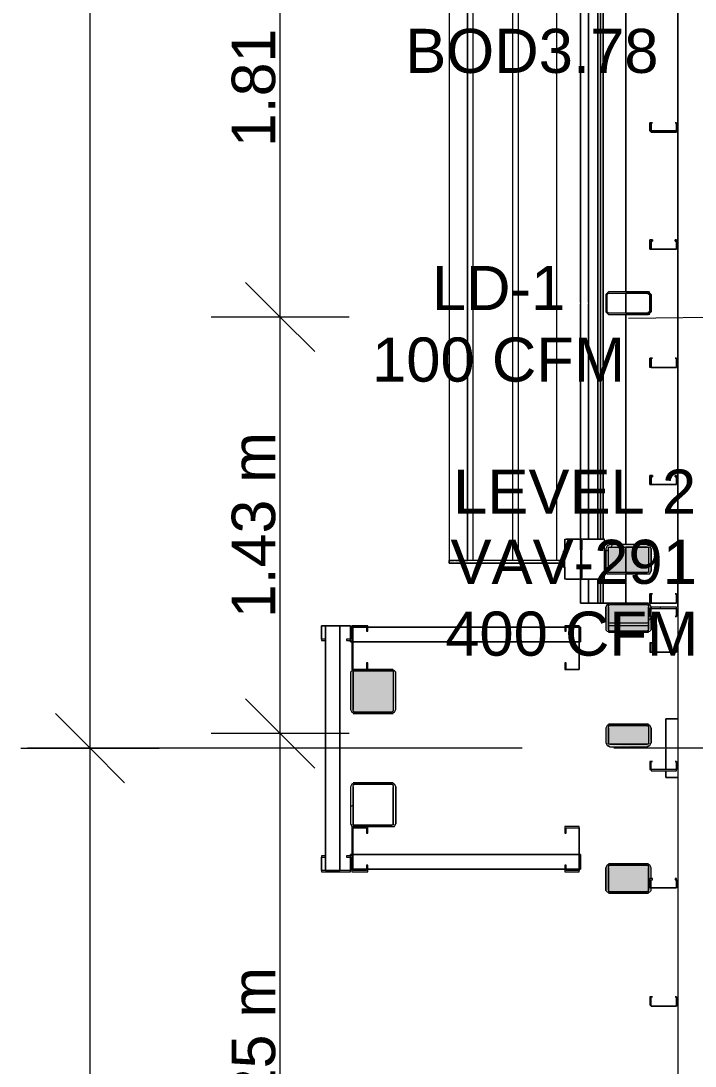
# Model space of a CAD drawing. Header units: metres. Extents: x -2 to 207, y -8 to 52.
# Drawn here: x 5.076 to 7.399, y 12.881 to 16.48 of the extents above; entities that cross this region are included whole.
import ezdxf

# ---------------------------------------------------------------- set-up
doc = ezdxf.new("R2010")
doc.units = ezdxf.units.M
doc.layers.add('HVAC - Ductos', color=5, linetype='Continuous', lineweight=0)
doc.layers.add('PDF_Text', color=7, linetype='Continuous', lineweight=0)
doc.layers.add('PDF_Geometry', color=7, linetype='Continuous', lineweight=0, true_color=0xaaaaaa)
doc.layers.add('PDF_Solid Fills', color=7, linetype='Continuous', lineweight=0, true_color=0xffffff)
doc.styles.add('PDF Helvetica', font='')
doc.styles.get('PDF Helvetica').set_extended_font_data('Helvetica')

msp = doc.modelspace()

# ---------------------------------------------------------------- hatches: boundary and pattern name
at = {"layer": 'PDF_Solid Fills', "lineweight": 0, "transparency": 33554559}
h = msp.add_hatch(color=256, dxfattribs=at)
h.paths.add_polyline_path([(7.2476, 15.5384), (7.2431, 15.5384), (7.2431, 15.4788), (7.2476, 15.5375)])
h.paths.add_polyline_path([(7.2431, 15.4788), (7.2385, 15.4788), (7.2431, 15.4743)])
h.paths.add_polyline_path([(7.0964, 15.5384), (7.0918, 15.5384), (7.0918, 15.4788)])
h.paths.add_polyline_path([(7.2431, 15.543), (7.2431, 15.5476), (7.0964, 15.5476)])
h.paths.add_polyline_path([(7.101, 15.4743), (7.101, 15.4788), (7.0964, 15.4788)])
h.paths.add_polyline_path([(7.101, 15.4743), (7.2379, 15.4697), (7.2385, 15.4697), (7.2385, 15.4743)])
for points in [[(7.0918, 14.5854), (7.0964, 14.5854), (7.0964, 14.5762), (7.2431, 14.5808), (7.2476, 14.6711), (7.2476, 14.6725), (7.2431, 14.677), (7.0964, 14.677), (7.0918, 14.6632)], [(7.0918, 14.3838), (7.0964, 14.3838), (7.1056, 14.3792), (7.2339, 14.3747), (7.2339, 14.3792), (7.2431, 14.3838), (7.2476, 14.4696), (7.2476, 14.4709), (7.2431, 14.4754), (7.0964, 14.4754), (7.0918, 14.4663)], [(6.3679, 14.2418), (6.3633, 14.2463), (6.2167, 14.2463), (6.2121, 14.2418), (6.2121, 14.1089), (6.2167, 14.1089), (6.2167, 14.0998), (6.2259, 14.0998), (6.3541, 14.0952), (6.3541, 14.0998), (6.3633, 14.1043)], [(7.0918, 13.9944), (7.0964, 13.9944), (7.0964, 13.9852), (7.1056, 13.9852), (7.2339, 13.9806), (7.2339, 13.9852), (7.2431, 13.9898), (7.2476, 14.053), (7.2476, 14.054), (7.2431, 14.0585), (7.0964, 14.0585), (7.0918, 14.0494)], [(7.0918, 13.4858), (7.0964, 13.4858), (7.1056, 13.4812), (7.2339, 13.4766), (7.2339, 13.4812), (7.2431, 13.4858), (7.2476, 13.5715), (7.2476, 13.5729), (7.2431, 13.5774), (7.0964, 13.5774), (7.0918, 13.5682)]]:
    msp.add_hatch(color=256, dxfattribs=at).paths.add_polyline_path(points)

# ---------------------------------------------------------------- linework, layer by layer
at = {"layer": 'HVAC - Ductos', "color": 252, "lineweight": 0, "true_color": 0x939598}
for points in [[(5.3142, 9.1378), (5.3142, 13.976), (5.3142, 23.1715), (5.3142, 32.3715), (5.3142, 41.567), (5.3142, 46.4007)], [(5.9693, 9.1378), (5.9693, 10.0129), (5.9693, 11.7768), (5.9693, 14.0264), (5.9693, 15.4605), (5.9693, 17.2748), (5.7311, 17.2748)], [(5.8502, 15.5796), (5.9693, 15.4605), (6.0884, 15.3414)], [(6.2075, 15.4605), (5.9693, 15.4605), (5.7311, 15.4605)], [(5.8502, 14.1456), (5.9693, 14.0264), (6.0884, 13.9073)], [(5.195, 14.0952), (5.3142, 13.976), (5.4332, 13.8569)], [(6.2075, 14.0264), (5.9693, 14.0264), (5.7311, 14.0264)], [(5.0759, 13.976), (5.3142, 13.976), (5.5524, 13.976)]]:
    msp.add_lwpolyline(points, dxfattribs=at)
at = {"layer": 'HVAC - Ductos', "lineweight": 0}
msp.add_lwpolyline([(7.5454, 15.4605), (7.1697, 15.4559)], dxfattribs=at)
at = {"layer": 'PDF_Geometry', "lineweight": 0}
for points in [[(8.1777, 34.4104), (8.4709, 34.4104), (8.4709, 34.4287), (7.4172, 34.4287), (7.4172, 46.7169), (7.3393, 46.7169), (7.3393, 8.9224)], [(7.3393, 14.4617), (7.3393, 23.0707)], [(6.9223, 17.0549), (6.9452, 17.0549), (6.9452, 17.0687), (6.9452, 17.0595), (6.9452, 17.0687), (6.9452, 17.0137), (6.9452, 17.0229), (6.9452, 17.0137), (6.9498, 17.0137), (6.9452, 17.0137), (6.9452, 17.032), (6.9452, 17.0137), (6.9452, 17.0229), (6.9452, 17.0137), (6.9452, 17.032), (6.9452, 17.0275), (6.9452, 17.032), (6.6153, 17.032), (6.6153, 14.622), (6.6153, 17.032), (6.6336, 17.032)], [(6.5695, 17.0458), (6.5604, 17.0458), (6.5558, 17.0458), (6.5512, 17.0458), (6.5512, 14.622), (6.5558, 14.622), (6.5604, 14.622), (6.5695, 14.622)], [(6.5741, 14.622), (6.5833, 14.622), (6.6016, 14.622), (6.6153, 14.622), (6.6153, 17.032), (6.6153, 14.622), (6.6153, 17.032), (6.6336, 17.032), (6.6336, 14.622)], [(6.9452, 17.0412), (6.9452, 17.0458), (6.9452, 17.0412), (6.9269, 17.0412), (6.9452, 17.0412), (6.9452, 17.0458), (6.6153, 17.0458), (6.6153, 17.0412), (6.6153, 17.0458), (6.6153, 14.622)], [(6.7711, 14.622), (6.7711, 17.032), (6.7895, 17.032), (6.7895, 14.622)], [(6.9223, 14.622), (6.9223, 17.032), (6.9452, 17.032), (6.9452, 17.0275), (6.9452, 17.032)], [(7.0048, 15.5109), (7.0048, 16.9724), (7.0048, 15.5063)], [(7.0322, 15.5109), (7.0322, 16.9724), (7.0322, 15.5063)], [(7.0048, 15.5476), (7.0048, 15.4697)], [(7.1606, 15.5476), (7.2385, 15.5476), (7.2431, 15.5476)], [(7.1606, 15.4743), (7.2385, 15.4743), (7.2385, 15.4788), (7.2431, 15.4788), (7.2431, 15.5384), (7.2385, 15.5384), (7.2385, 15.543), (7.1606, 15.543)], [(7.2431, 15.543), (7.2476, 15.5384), (7.2476, 15.4788), (7.2431, 15.4743)], [(7.2431, 15.4697), (7.2385, 15.4697), (7.1606, 15.4697)], [(7.0872, 14.5579), (7.0872, 14.6954), (7.0826, 14.6954), (7.014, 14.6954), (7.0094, 14.6954), (7.0048, 14.6954), (7.0048, 14.5579), (7.0002, 14.5579), (6.9544, 14.5579), (6.9498, 14.5579), (6.9498, 14.6954), (6.9544, 14.6954), (7.0002, 14.6954), (7.0048, 14.6954), (7.0048, 14.6587), (7.0048, 14.6954)], [(7.0048, 14.5579), (7.0048, 14.5946), (7.0048, 14.5579), (7.0094, 14.5579), (7.014, 14.5579), (7.0826, 14.5579), (7.0872, 14.5579), (7.0872, 14.6954)], [(7.0094, 14.5946), (7.0094, 14.5579), (7.0094, 14.6954), (7.0094, 14.6587)], [(7.014, 14.6954), (7.0826, 14.6954)], [(6.9452, 14.645), (6.9452, 14.6541), (6.9452, 14.622), (6.6153, 14.622), (6.6016, 14.622), (6.5833, 14.622), (6.5695, 14.622), (6.5604, 14.622), (6.5558, 14.622), (6.5512, 14.622), (6.5512, 14.6129), (6.5512, 14.622), (6.5512, 14.6129)], [(6.9452, 14.622), (6.9269, 14.622), (6.9452, 14.622), (6.9452, 14.6541), (6.9498, 14.6541), (6.9498, 14.6587)], [(6.9498, 14.5992), (6.9452, 14.5992), (6.9452, 14.6083), (6.9452, 14.5992), (6.9452, 14.6541), (6.9452, 14.645), (6.9452, 14.6541), (6.9498, 14.6541)], [(7.0918, 14.6541), (7.101, 14.6587)], [(7.1102, 14.6678), (7.1147, 14.677)], [(7.2385, 14.6724), (7.2339, 14.677), (7.1606, 14.677)], [(7.2339, 14.6678), (7.1606, 14.6678)], [(7.2385, 14.6632), (7.2385, 14.5854)], [(7.2431, 14.6678), (7.2476, 14.6632), (7.2476, 14.5854), (7.2431, 14.5808)], [(6.9452, 14.6129), (6.6153, 14.6129), (6.6016, 14.6129), (6.5833, 14.6129), (6.5695, 14.6129), (6.5604, 14.6129), (6.5558, 14.6129), (6.5512, 14.6129), (6.5558, 14.6129), (6.5604, 14.6129), (6.5695, 14.6129), (6.5833, 14.6129), (6.6016, 14.6129), (6.6153, 14.6129)], [(6.9452, 14.6266), (6.9452, 14.6404)], [(6.9498, 14.5946), (6.9498, 14.5992), (6.9452, 14.5992), (6.9452, 14.6083)], [(7.1606, 14.5808), (7.2339, 14.5808)], [(7.0048, 14.5534), (7.0048, 14.4754), (7.0689, 14.4754), (7.1056, 14.4754)], [(7.0826, 14.5579), (7.014, 14.5579)], [(7.1606, 14.5762), (7.2339, 14.5762), (7.2385, 14.5762)], [(7.2476, 14.4571), (7.2476, 14.4617), (7.2431, 14.4708), (7.2339, 14.4754), (7.1056, 14.4754), (7.0964, 14.4708), (7.0918, 14.4617), (7.0918, 14.3838), (7.0964, 14.3792), (7.1056, 14.3747), (7.2339, 14.3747), (7.2431, 14.3792), (7.2476, 14.3838), (7.2476, 14.4296)], [(7.0918, 14.4113), (7.0918, 14.4617), (7.0964, 14.4708), (7.0918, 14.4617), (7.0918, 14.3838), (7.0964, 14.3792)], [(7.1056, 14.4754), (7.101, 14.4754), (7.1056, 14.4754), (7.2339, 14.4754), (7.2385, 14.4754), (7.2339, 14.4754), (7.1606, 14.4754)], [(7.2385, 14.4067), (7.2385, 14.4617), (7.2385, 14.4113), (7.2385, 14.4067), (7.2339, 14.4067), (7.1056, 14.4067), (7.101, 14.4067), (7.101, 14.4113), (7.101, 14.4617), (7.101, 14.4067)], [(7.2385, 14.3792), (7.2385, 14.3838), (7.2385, 14.4021), (7.2339, 14.3975), (7.1056, 14.3975), (7.101, 14.4021), (7.101, 14.3838), (7.101, 14.3792)], [(7.2385, 14.4159), (7.2476, 14.425)], [(7.2476, 14.4113), (7.2476, 14.4296), (7.2476, 14.3838), (7.2431, 14.3792)], [(6.2671, 14.3929), (6.2213, 14.3929)], [(6.7849, 14.3929), (6.2717, 14.3929), (6.4184, 14.3929), (6.9498, 14.3929), (6.9727, 14.3929), (6.9498, 14.3929), (6.4184, 14.3929), (6.2717, 14.3929), (6.7986, 14.3929), (6.2717, 14.3929), (6.9498, 14.3929), (7.0002, 14.3929), (7.0048, 14.3929), (7.0048, 14.3425), (7.0002, 14.3425), (6.2213, 14.3425), (7.0002, 14.3425), (7.0048, 14.3425), (7.0048, 14.3929), (7.0002, 14.3929), (6.9498, 14.3929), (6.2717, 14.3929), (6.9498, 14.3929), (7.0002, 14.3929), (7.0048, 14.3929), (7.0002, 14.3929), (6.9498, 14.3929), (6.2717, 14.3929), (6.9498, 14.3929), (7.0002, 14.3929), (7.0048, 14.3929), (7.0048, 14.3425), (7.0002, 14.3425), (6.2213, 14.3425), (7.0002, 14.3425), (7.0048, 14.3425), (7.0048, 14.3929), (7.0048, 14.3425), (7.0048, 14.3929), (7.0048, 14.3425), (7.0002, 14.3425), (6.2213, 14.3425), (7.0002, 14.3425), (7.0048, 14.3425), (7.0002, 14.3425), (6.2213, 14.3425), (7.0002, 14.3425), (7.0048, 14.3425), (7.0048, 14.3929), (7.0048, 14.3425), (7.0002, 14.3425), (6.2213, 14.3425), (7.0002, 14.3425), (7.0048, 14.3425), (7.0048, 14.3929)], [(6.2671, 14.3929), (6.2442, 14.3929)], [(6.2442, 14.3929), (6.2671, 14.3929)], [(6.2671, 14.3929), (6.2442, 14.3929)], [(6.2442, 14.3929), (6.2671, 14.3929)], [(6.2671, 14.3929), (6.2442, 14.3929)], [(6.959, 14.3929), (6.9498, 14.3929), (6.7849, 14.3929)], [(7.101, 14.3747), (7.1056, 14.3747), (7.2339, 14.3747), (7.2385, 14.3747)], [(7.1056, 14.3792), (7.2339, 14.3792)], [(7.1972, 14.3747), (7.2018, 14.3792)], [(6.2442, 14.3425), (6.7849, 14.3425)], [(6.3954, 14.3425), (6.9406, 14.3425)], [(6.7849, 14.3425), (6.8077, 14.3425)], [(6.9406, 14.3425), (6.959, 14.3425)], [(6.2259, 14.2463), (6.2167, 14.2418), (6.2121, 14.2372), (6.2121, 14.1089), (6.2167, 14.0998), (6.2259, 14.0952), (6.3541, 14.0952), (6.3633, 14.0998), (6.3679, 14.1089), (6.3679, 14.2372), (6.3633, 14.2418), (6.3541, 14.2463), (6.2717, 14.2463)], [(6.3541, 14.2418), (6.2259, 14.2418)], [(6.3587, 14.2463), (6.3541, 14.2463), (6.2717, 14.2463)], [(6.3587, 14.2418), (6.3587, 14.2372), (6.3587, 14.1089)], [(6.3633, 14.0998), (6.3679, 14.1089), (6.3679, 14.2372), (6.3633, 14.2418)], [(6.2213, 14.0952), (6.2259, 14.0952), (6.3541, 14.0952), (6.3587, 14.0952)], [(6.2259, 14.0998), (6.3541, 14.0998)], [(6.3587, 14.0998), (6.3587, 14.1043)], [(7.298, 13.999), (7.298, 13.9944), (7.298, 13.9898), (7.298, 13.9852), (7.298, 13.9806), (7.298, 13.9852), (7.298, 13.9898), (7.298, 13.9944), (7.298, 13.999), (7.298, 14.0768), (7.298, 13.9027), (7.298, 13.9531), (7.298, 13.9577), (7.298, 13.9623), (7.298, 13.9669), (7.298, 13.9714), (7.298, 13.9669), (7.298, 13.9623), (7.298, 13.9577), (7.298, 13.9531)], [(7.0964, 14.0539), (7.0918, 14.0448), (7.0918, 13.9944), (7.0964, 13.9898)], [(7.2385, 14.0585), (7.2339, 14.0585), (7.1056, 14.0585), (7.101, 14.0585)], [(7.101, 14.0539), (7.101, 14.0494)], [(7.101, 14.0448), (7.101, 13.9944)], [(7.2339, 14.0539), (7.1056, 14.0539)], [(7.2385, 14.0494), (7.2385, 14.0539)], [(7.2385, 14.0448), (7.2385, 13.9944)], [(7.2431, 14.0539), (7.2476, 14.0448), (7.2476, 13.9944), (7.2431, 13.9898)], [(6.8031, 13.976), (5.5753, 13.976)], [(7.101, 13.9852), (7.1056, 13.9806), (7.2339, 13.9806), (7.2385, 13.9852)], [(7.1056, 13.9898), (7.2339, 13.9898)], [(7.4355, 13.976), (7.1193, 13.976)], [(6.3587, 13.8569), (6.3541, 13.8569), (6.2259, 13.8569), (6.2213, 13.8569)], [(6.29, 13.8523), (6.2992, 13.8569)], [(6.3541, 13.8523), (6.2259, 13.8523)], [(6.3587, 13.8477), (6.3587, 13.8523)], [(6.3587, 13.7103), (6.3587, 13.7149), (6.3587, 13.8431)], [(6.3633, 13.8523), (6.3679, 13.8431), (6.3679, 13.7149), (6.3633, 13.7103)], [(6.2259, 13.7103), (6.3541, 13.7103)], [(6.2717, 13.7057), (6.3541, 13.7057), (6.3587, 13.7057)], [(7.0048, 13.5591), (7.0002, 13.5591), (6.9498, 13.5591), (6.2717, 13.5591), (6.9498, 13.5591), (7.0002, 13.5591), (7.0048, 13.5591), (7.0048, 13.6095), (7.0002, 13.6095), (6.2213, 13.6095), (7.0002, 13.6095), (7.0048, 13.6095), (7.0048, 13.5591), (7.0048, 13.6049), (7.0048, 13.5591), (7.0048, 13.6095), (7.0002, 13.6095), (6.2213, 13.6095), (7.0002, 13.6095), (7.0048, 13.6095), (7.0048, 13.5591), (7.0002, 13.5591), (6.9498, 13.5591), (6.2717, 13.5591), (6.9498, 13.5591), (7.0002, 13.5591), (7.0048, 13.5591), (7.0048, 13.6049), (7.0048, 13.5591), (7.0048, 13.6095), (7.0002, 13.6095), (6.2213, 13.6095), (7.0002, 13.6095), (7.0048, 13.6095), (7.0002, 13.6095), (6.2213, 13.6095), (7.0002, 13.6095), (7.0048, 13.6095)], [(6.7849, 13.6095), (6.2442, 13.6095)], [(6.7849, 13.5591), (6.2717, 13.5591), (6.4184, 13.5591), (6.9498, 13.5591), (6.9727, 13.5591), (6.9498, 13.5591), (6.7986, 13.5591), (6.2717, 13.5591), (6.4184, 13.5591), (6.9498, 13.5591), (6.9727, 13.5591), (6.9498, 13.5591), (6.7986, 13.5591), (6.2717, 13.5591), (6.9498, 13.5591), (7.0002, 13.5591), (7.0048, 13.5591), (7.0048, 13.6049)], [(6.9406, 13.6095), (6.3954, 13.6095)], [(6.8077, 13.6095), (6.7849, 13.6095)], [(6.959, 13.6095), (6.9406, 13.6095)], [(7.2476, 13.527), (7.2476, 13.5636), (7.2431, 13.5728), (7.2339, 13.5774), (7.1056, 13.5774), (7.0964, 13.5728), (7.0918, 13.5636), (7.0918, 13.4858), (7.0964, 13.4812), (7.1056, 13.4766), (7.2339, 13.4766), (7.2431, 13.4812), (7.2476, 13.4858), (7.2476, 13.495)], [(7.0964, 13.4812), (7.0918, 13.4858), (7.0918, 13.5636), (7.0964, 13.5728)], [(7.2385, 13.5774), (7.2339, 13.5774), (7.1056, 13.5774), (7.101, 13.5774)], [(7.101, 13.5728), (7.101, 13.5682)], [(7.2339, 13.5728), (7.1056, 13.5728)], [(7.2385, 13.5682), (7.2385, 13.5728)], [(7.2476, 13.527), (7.2476, 13.5636), (7.2431, 13.5728)], [(6.2213, 13.5591), (6.2671, 13.5591)], [(6.2442, 13.5591), (6.2671, 13.5591)], [(6.2671, 13.5591), (6.2442, 13.5591), (6.2671, 13.5591)], [(6.2671, 13.5591), (6.2442, 13.5591)], [(6.2442, 13.5591), (6.2671, 13.5591)], [(6.7849, 13.5591), (6.9498, 13.5591), (6.959, 13.5591)], [(7.101, 13.5636), (7.101, 13.4858), (7.101, 13.4812)], [(7.2385, 13.4812), (7.2385, 13.4858), (7.2385, 13.5636)], [(7.101, 13.4766), (7.1056, 13.4766), (7.2339, 13.4766), (7.2385, 13.4766)], [(7.1056, 13.4812), (7.2339, 13.4812)], [(7.2431, 13.4812), (7.2476, 13.4858), (7.2476, 13.495)]]:
    msp.add_lwpolyline(points, dxfattribs=at)
for points in [[(7.1606, 15.5476), (7.1606, 17.0045)], [(7.0644, 16.9724), (7.0644, 15.5063)], [(7.0735, 16.9724), (7.0735, 15.5063)], [(7.0826, 16.9724), (7.0826, 15.5063)], [(7.2431, 16.1294), (7.2431, 16.1019), (7.2476, 16.1019), (7.2476, 16.0974), (7.3347, 16.0974), (7.3347, 16.1019), (7.3347, 16.1294), (7.3301, 16.1294), (7.3347, 16.1294), (7.3347, 16.1019), (7.2476, 16.1019), (7.2476, 16.1294), (7.2522, 16.1294)], [(7.2522, 16.1294), (7.2476, 16.1294), (7.2476, 16.1019), (7.3347, 16.1019), (7.3347, 16.1294), (7.3301, 16.1294), (7.3347, 16.1294), (7.3347, 16.1019), (7.3347, 16.0974), (7.2476, 16.0974), (7.2431, 16.1019), (7.2431, 16.1294)], [(7.2431, 15.7262), (7.2431, 15.6942), (7.2476, 15.6942), (7.3347, 15.6942), (7.3347, 15.7262), (7.3301, 15.7262), (7.3301, 15.7216), (7.3347, 15.7216), (7.3347, 15.6942), (7.2476, 15.6942), (7.2476, 15.7216), (7.2522, 15.7216), (7.2522, 15.7262)], [(7.2522, 15.7262), (7.2522, 15.7216), (7.2476, 15.7216), (7.2476, 15.6942), (7.3347, 15.6942), (7.3347, 15.7216), (7.3301, 15.7216), (7.3301, 15.7262), (7.3347, 15.7262), (7.3347, 15.6942), (7.2476, 15.6942), (7.2431, 15.6942), (7.2431, 15.7262)], [(7.101, 15.5476), (7.0964, 15.543), (7.0918, 15.5384), (7.0918, 15.4788), (7.0964, 15.4743), (7.101, 15.4697), (7.2385, 15.4697), (7.2431, 15.4743), (7.2476, 15.4788), (7.2476, 15.5384), (7.2431, 15.543), (7.2385, 15.5476)], [(7.0964, 15.4788), (7.0964, 15.5384), (7.101, 15.543), (7.2385, 15.543), (7.2431, 15.5384), (7.2431, 15.4788), (7.2385, 15.4743), (7.101, 15.4743)], [(7.1606, 15.5063), (7.1606, 15.543), (7.1606, 15.5063), (7.1606, 15.4743)], [(7.0048, 14.6954), (7.0048, 15.5063)], [(7.0322, 15.5063), (7.0322, 14.6954)], [(7.0644, 15.5063), (7.0644, 14.6954)], [(7.0735, 15.5063), (7.0735, 14.6954)], [(7.0826, 15.5063), (7.0826, 14.6954)], [(7.1606, 14.677), (7.1606, 15.4697)], [(7.2431, 15.3184), (7.2431, 15.291), (7.2476, 15.2864), (7.3347, 15.2864), (7.3347, 15.291), (7.3347, 15.3184), (7.3301, 15.3184), (7.3347, 15.3184), (7.3347, 15.291), (7.3347, 15.2864), (7.2476, 15.2864), (7.2476, 15.291), (7.2476, 15.3184), (7.2522, 15.3184)], [(7.2522, 15.3184), (7.2476, 15.3184), (7.2476, 15.291), (7.2476, 15.2864), (7.3347, 15.2864), (7.3347, 15.291), (7.3347, 15.3184), (7.3301, 15.3184), (7.3347, 15.3184), (7.3347, 15.291), (7.3347, 15.2864), (7.2476, 15.2864), (7.2431, 15.2864), (7.2431, 15.291), (7.2431, 15.3184)], [(7.2431, 14.9153), (7.2431, 14.8832), (7.2476, 14.8832), (7.3347, 14.8832), (7.3347, 14.9153), (7.3301, 14.9153), (7.3301, 14.9107), (7.3347, 14.9107), (7.3347, 14.8832), (7.2476, 14.8832), (7.2476, 14.9107), (7.2522, 14.9107), (7.2522, 14.9153)], [(7.2522, 14.9153), (7.2522, 14.9107), (7.2476, 14.9107), (7.2476, 14.8832), (7.3347, 14.8832), (7.3347, 14.9107), (7.3301, 14.9107), (7.3301, 14.9153), (7.3347, 14.9153), (7.3347, 14.8832), (7.2476, 14.8832), (7.2431, 14.8832), (7.2431, 14.9153)], [(6.9498, 14.6541), (6.9498, 14.6954), (6.9498, 14.6541), (6.9452, 14.6541), (6.9498, 14.6541), (6.9498, 14.6587), (6.9498, 14.6541), (6.9452, 14.6541)], [(7.0002, 14.6954), (6.9544, 14.6954)], [(7.0872, 14.5946), (7.0872, 14.5992), (7.0872, 14.6541), (7.0872, 14.6587), (7.0872, 14.6541), (7.0872, 14.5992)], [(7.2476, 14.5854), (7.2476, 14.6632), (7.2431, 14.6724), (7.2339, 14.677), (7.1056, 14.677), (7.0964, 14.6724), (7.0918, 14.6632), (7.0918, 14.5854), (7.0964, 14.5762), (7.1056, 14.5762), (7.2339, 14.5762), (7.2431, 14.5762)], [(7.2339, 14.6678), (7.2385, 14.6678), (7.2385, 14.6632), (7.2385, 14.5854), (7.2385, 14.5808), (7.2339, 14.5808), (7.1056, 14.5808), (7.101, 14.5808), (7.101, 14.5854), (7.101, 14.6632), (7.101, 14.6678), (7.1056, 14.6678)], [(7.1606, 14.5808), (7.1606, 14.6678)], [(6.9452, 14.6129), (6.9452, 14.5992), (6.9452, 14.6129), (6.6153, 14.6129), (6.6016, 14.6129), (6.5833, 14.6129), (6.5695, 14.6129), (6.5604, 14.6129), (6.5558, 14.6129), (6.5512, 14.6129), (6.5558, 14.6129), (6.5604, 14.6129), (6.5695, 14.6129), (6.5833, 14.6129), (6.6016, 14.6129), (6.6153, 14.6129), (6.6016, 14.6129), (6.5833, 14.6129), (6.5695, 14.6129), (6.5604, 14.6129), (6.5558, 14.6129), (6.5512, 14.6129), (6.5558, 14.6129), (6.5604, 14.6129), (6.5695, 14.6129), (6.5833, 14.6129), (6.6016, 14.6129), (6.6153, 14.6129)], [(6.9452, 14.6404), (6.9452, 14.6266)], [(6.9498, 14.5579), (6.9498, 14.5992), (6.9452, 14.5992), (6.9498, 14.5992), (6.9498, 14.5946), (6.9498, 14.5992), (6.9452, 14.5992), (6.9498, 14.5992)], [(6.9544, 14.5579), (7.0002, 14.5579)], [(7.0048, 14.4754), (7.0322, 14.4754), (7.0644, 14.4754), (7.0735, 14.4754), (7.0826, 14.4754), (7.1056, 14.4754), (7.0826, 14.4754), (7.046, 14.4754), (7.0185, 14.4754), (7.0048, 14.4754), (7.0048, 14.5579)], [(7.0322, 14.5579), (7.0322, 14.4754)], [(7.0644, 14.5579), (7.0644, 14.4754)], [(7.0735, 14.5579), (7.0735, 14.4754)], [(7.0826, 14.5579), (7.0826, 14.4754)], [(7.1606, 14.4754), (7.1606, 14.5762)], [(7.2431, 14.5075), (7.2431, 14.4754), (7.2476, 14.4754), (7.3347, 14.4754), (7.3347, 14.5075), (7.3301, 14.5075), (7.3347, 14.5075), (7.3347, 14.4754), (7.2476, 14.4754), (7.2476, 14.5075), (7.2522, 14.5075)], [(7.2522, 14.5075), (7.2476, 14.5075), (7.2476, 14.4754), (7.3347, 14.4754), (7.3347, 14.5075), (7.3301, 14.5075), (7.3347, 14.5075), (7.3347, 14.4754), (7.2476, 14.4754), (7.2431, 14.4754), (7.2431, 14.5075)], [(7.2339, 14.4708), (7.2385, 14.4663), (7.2385, 14.4617), (7.2385, 14.3838), (7.2339, 14.3792), (7.1056, 14.3792), (7.101, 14.3838), (7.101, 14.4617), (7.101, 14.4663), (7.1056, 14.4708)], [(7.101, 14.4663), (7.101, 14.4708)], [(7.1056, 14.4708), (7.2339, 14.4708)], [(7.2385, 14.4708), (7.2385, 14.4663)], [(7.2431, 14.4708), (7.2476, 14.4617), (7.2476, 14.4571), (7.2476, 14.4617)], [(7.3347, 14.4296), (7.3347, 14.4571), (7.3347, 14.4617), (7.2476, 14.4617), (7.2431, 14.4571), (7.2431, 14.4296), (7.2522, 14.4296), (7.2476, 14.4296), (7.2476, 14.4571), (7.3347, 14.4571), (7.3347, 14.4296), (7.3301, 14.4296)], [(6.2167, 14.2463), (6.2717, 14.2463), (6.2717, 14.2693), (6.2671, 14.2693), (6.2671, 14.2463), (6.2213, 14.2463), (6.2213, 14.3975), (6.2671, 14.3975), (6.2671, 14.3792), (6.2717, 14.3792), (6.2717, 14.3975), (6.2167, 14.3975)], [(7.0002, 14.2463), (7.0002, 14.3975), (6.9498, 14.3975), (6.9498, 14.3792), (6.9544, 14.3792), (6.9544, 14.3975), (7.0002, 14.3975), (7.0002, 14.2463), (6.9544, 14.2463), (6.9544, 14.2693), (6.9498, 14.2693), (6.9498, 14.2463)], [(6.2213, 14.3929), (6.2671, 14.3929)], [(6.2213, 14.3929), (6.2671, 14.3929)], [(6.9727, 14.3929), (6.9498, 14.3929), (6.7986, 14.3929), (6.9498, 14.3929)], [(6.2671, 14.3425), (6.8215, 14.3425), (6.7986, 14.3425), (6.2442, 14.3425)], [(6.2671, 14.3425), (6.8215, 14.3425), (6.7986, 14.3425), (6.2442, 14.3425)], [(6.4184, 14.3425), (6.9727, 14.3425), (6.9498, 14.3425), (6.3954, 14.3425)], [(6.4184, 14.3425), (6.9727, 14.3425), (6.9498, 14.3425), (6.3954, 14.3425)], [(7.2431, 14.338), (7.2431, 14.3059), (7.2476, 14.3059), (7.3347, 14.3059), (7.3347, 14.338), (7.3301, 14.338), (7.3347, 14.338), (7.3347, 14.3059), (7.2476, 14.3059), (7.2476, 14.338), (7.2522, 14.338)], [(6.3587, 14.1089), (6.3587, 14.1043), (6.3541, 14.0998), (6.2259, 14.0998), (6.2213, 14.1043), (6.2213, 14.1089), (6.2213, 14.2372), (6.2213, 14.2418), (6.2259, 14.2418), (6.3541, 14.2418), (6.3587, 14.2418), (6.3587, 14.2372)], [(7.298, 14.0768), (7.3393, 14.0768)], [(7.2476, 13.9944), (7.2476, 14.0448), (7.2431, 14.0539), (7.2339, 14.0585), (7.1056, 14.0585), (7.0964, 14.0539), (7.0918, 14.0448), (7.0918, 13.9944), (7.0964, 13.9852), (7.1056, 13.9806), (7.2339, 13.9806), (7.2431, 13.9852)], [(7.2339, 14.0539), (7.2385, 14.0494), (7.2385, 14.0448), (7.2385, 13.9944), (7.2385, 13.9898), (7.2339, 13.9898), (7.1056, 13.9898), (7.101, 13.9898), (7.101, 13.9944), (7.101, 14.0448), (7.101, 14.0494), (7.1056, 14.0539)], [(7.2431, 13.9302), (7.2431, 13.9027), (7.2476, 13.9027), (7.2476, 13.8982), (7.3347, 13.8982), (7.3347, 13.9027), (7.3347, 13.9302), (7.3301, 13.9302), (7.3347, 13.9302), (7.3347, 13.9027), (7.2476, 13.9027), (7.2476, 13.9302), (7.2522, 13.9302)], [(7.298, 13.8982), (7.298, 13.8752)], [(6.3679, 13.7149), (6.3679, 13.8431), (6.3633, 13.8523), (6.3541, 13.8569), (6.2259, 13.8569), (6.2167, 13.8523), (6.2121, 13.8431), (6.2121, 13.7149), (6.2167, 13.7057), (6.2259, 13.7057), (6.3541, 13.7057), (6.3633, 13.7057)], [(7.298, 13.8752), (7.3393, 13.8752)], [(6.3541, 13.8523), (6.3587, 13.8477), (6.3587, 13.8431), (6.3587, 13.7149), (6.3587, 13.7103), (6.3541, 13.7103), (6.2259, 13.7103), (6.2213, 13.7103), (6.2213, 13.7149), (6.2213, 13.8431), (6.2213, 13.8477), (6.2259, 13.8523)], [(6.2167, 13.5499), (6.2717, 13.5499), (6.2717, 13.5728), (6.2671, 13.5728), (6.2671, 13.5545), (6.2213, 13.5545), (6.2213, 13.7011), (6.2671, 13.7011), (6.2671, 13.6828), (6.2717, 13.6828), (6.2717, 13.7057), (6.2167, 13.7057)], [(7.0002, 13.5499), (7.0002, 13.7057), (6.9498, 13.7057), (6.9498, 13.6828), (6.9544, 13.6828), (6.9544, 13.7011), (7.0002, 13.7011), (7.0002, 13.5545), (6.9544, 13.5545), (6.9544, 13.5728), (6.9498, 13.5728), (6.9498, 13.5499)], [(7.0048, 13.6095), (7.0002, 13.6095), (6.2213, 13.6095), (7.0002, 13.6095)], [(6.8215, 13.6095), (6.7986, 13.6095), (6.2442, 13.6095), (6.2671, 13.6095)], [(6.8215, 13.6095), (6.7986, 13.6095), (6.2442, 13.6095), (6.2671, 13.6095)], [(6.9727, 13.6095), (6.9498, 13.6095), (6.3954, 13.6095), (6.4184, 13.6095)], [(6.9727, 13.6095), (6.9498, 13.6095), (6.3954, 13.6095), (6.4184, 13.6095)], [(7.1056, 13.4812), (7.101, 13.4858), (7.101, 13.5636), (7.101, 13.5682), (7.1056, 13.5728), (7.2339, 13.5728), (7.2385, 13.5682), (7.2385, 13.5636), (7.2385, 13.4858), (7.2339, 13.4812)], [(6.2671, 13.5591), (6.2213, 13.5591)], [(6.2671, 13.5591), (6.2213, 13.5591)], [(7.2431, 13.527), (7.2431, 13.495), (7.2476, 13.495), (7.3347, 13.495), (7.3347, 13.527), (7.3301, 13.527), (7.3301, 13.5224), (7.3347, 13.5224), (7.3347, 13.495), (7.2476, 13.495), (7.2476, 13.5224), (7.2522, 13.5224), (7.2522, 13.527)], [(7.2431, 13.1192), (7.2431, 13.0918), (7.2476, 13.0872), (7.3347, 13.0872), (7.3347, 13.0918), (7.3347, 13.1192), (7.3301, 13.1192), (7.3347, 13.1192), (7.3347, 13.0918), (7.3347, 13.0872), (7.2476, 13.0872), (7.2476, 13.0918), (7.2476, 13.1192), (7.2522, 13.1192)]]:
    msp.add_lwpolyline(points, close=True, dxfattribs=at)
at = {"layer": 'PDF_Geometry', "color": 254, "lineweight": 0, "true_color": 0xd2d2d2}
for points in [[(7.2431, 15.3047), (7.2476, 15.3093)], [(7.3209, 14.8832), (7.3255, 14.8832)], [(7.2797, 14.4571), (7.2797, 14.4617)], [(7.2476, 14.3059), (7.2522, 14.3059)], [(7.2431, 13.921), (7.2476, 13.921)]]:
    msp.add_lwpolyline(points, dxfattribs=at)
at = {"layer": 'PDF_Geometry', "color": 252, "lineweight": 0, "true_color": 0x939598}
for points in [[(6.1113, 14.3975), (6.1113, 14.3471), (6.1251, 14.3471), (6.1251, 14.3517), (6.1113, 14.3517), (6.1113, 14.3975), (6.2121, 14.3975), (6.2121, 14.3517), (6.1984, 14.3517), (6.1984, 14.3471), (6.2121, 14.3471), (6.2121, 14.3975)], [(6.1755, 13.5545), (6.1755, 14.3975), (6.1251, 14.3975), (6.1755, 14.3975)], [(6.2121, 14.3929), (6.2167, 14.3929)], [(6.1251, 14.3517), (6.1251, 13.7378), (6.1251, 13.6507), (6.1251, 14.2326)], [(6.1251, 14.3517), (6.1251, 13.7378), (6.1251, 13.6507), (6.1251, 14.2326)], [(6.1755, 13.7241), (6.1755, 13.7378), (6.1755, 14.3517), (6.1755, 14.3334)], [(6.1755, 13.7241), (6.1755, 13.7378), (6.1755, 14.3517), (6.1755, 14.3334)], [(6.2121, 14.3471), (6.2121, 14.3425)], [(6.2121, 14.3471), (6.2121, 14.3425)], [(6.2121, 14.3425), (6.2167, 14.3425)], [(6.1755, 13.6507), (6.1755, 13.6599), (6.1755, 14.2509), (6.1755, 14.2326)], [(6.1755, 13.6507), (6.1755, 13.6599), (6.1755, 14.2509), (6.1755, 14.2326)], [(6.1113, 13.5499), (6.2121, 13.5499), (6.2121, 13.6049), (6.1984, 13.6049), (6.1984, 13.6003), (6.2121, 13.6003), (6.2121, 13.5545), (6.1113, 13.5545), (6.1113, 13.6003), (6.1251, 13.6003), (6.1251, 13.6049), (6.1113, 13.6049)], [(6.2121, 13.6095), (6.2121, 13.6049), (6.2121, 13.6095), (6.2167, 13.6095)], [(6.2167, 13.6095), (6.2121, 13.6095)], [(6.2167, 13.6095), (6.2121, 13.6095)], [(6.1251, 13.5499), (6.1755, 13.5499), (6.1297, 13.5499), (6.1755, 13.5499)], [(6.1251, 13.5499), (6.1755, 13.5499), (6.1297, 13.5499), (6.1755, 13.5499)], [(6.2167, 13.5591), (6.2121, 13.5591)], [(6.2167, 13.5591), (6.2121, 13.5591)]]:
    msp.add_lwpolyline(points, close=True, dxfattribs=at)
for points in [[(6.1251, 13.5545), (6.1251, 14.3975), (6.1251, 13.5545), (6.1251, 14.3975), (6.1251, 13.5545), (6.1251, 14.3975), (6.1755, 14.3975), (6.1755, 13.5545), (6.1755, 14.3975), (6.1251, 14.3975), (6.1755, 14.3975), (6.1755, 13.5545), (6.1755, 14.3975), (6.1297, 14.3975), (6.1755, 14.3975), (6.1755, 13.5545), (6.1755, 14.3975), (6.1297, 14.3975), (6.1755, 14.3975), (6.1755, 13.5545), (6.1755, 14.3975), (6.1297, 14.3975)], [(6.2167, 14.3929), (6.2121, 14.3929)], [(6.2167, 14.3929), (6.2121, 14.3929)], [(6.2121, 14.3425), (6.2121, 14.3929)], [(6.2167, 14.3929), (6.2121, 14.3929)], [(6.1251, 14.3517), (6.1251, 13.7607)], [(6.1755, 13.7607), (6.1755, 14.3517)], [(6.2121, 14.3425), (6.2121, 14.3471)], [(6.2121, 14.3425), (6.2121, 14.3471)], [(6.2121, 14.3425), (6.2121, 14.3471)], [(6.2121, 14.3425), (6.2121, 14.3471)], [(6.2121, 14.3425), (6.2121, 14.3471)], [(6.2167, 14.3425), (6.2121, 14.3425)], [(6.2167, 14.3425), (6.2121, 14.3425)], [(6.2167, 14.3425), (6.2121, 14.3425)], [(6.2167, 14.3425), (6.2121, 14.3425)], [(6.2167, 14.3425), (6.2121, 14.3425)], [(6.2167, 14.3425), (6.2121, 14.3425)], [(6.2167, 14.3425), (6.2121, 14.3425)], [(6.2167, 14.3425), (6.2121, 14.3425)], [(6.1755, 13.6507), (6.1755, 13.6599), (6.1755, 14.2509)], [(6.2167, 14.2418), (6.2121, 14.2372), (6.2121, 14.1089), (6.2167, 14.0998)], [(6.2259, 14.2463), (6.2213, 14.2463)], [(6.2213, 14.2418), (6.2213, 14.2372), (6.2213, 14.1089)], [(6.2213, 14.1043), (6.2213, 14.0998)], [(5.5753, 13.976), (5.0988, 13.976)], [(6.2167, 13.8523), (6.2121, 13.8431), (6.2121, 13.7149), (6.2167, 13.7103)], [(6.2213, 13.8523), (6.2213, 13.8477)], [(6.2213, 13.8431), (6.2213, 13.7149), (6.2213, 13.7103)], [(6.1251, 13.7607), (6.1251, 13.6644)], [(6.1755, 13.7241), (6.1755, 13.7423), (6.1755, 13.7607)], [(6.2121, 13.7745), (6.2213, 13.779)], [(6.1251, 13.7423), (6.1251, 13.7149)], [(6.2213, 13.7057), (6.2259, 13.7057)], [(6.1251, 13.6644), (6.1251, 13.6507)], [(6.2121, 13.6049), (6.2121, 13.6095)], [(6.2121, 13.6095), (6.2167, 13.6095)], [(6.2121, 13.6095), (6.2167, 13.6095)], [(6.2121, 13.6049), (6.2121, 13.6095)], [(6.2121, 13.5591), (6.2121, 13.6095)], [(6.2121, 13.6095), (6.2167, 13.6095)], [(6.2121, 13.6095), (6.2167, 13.6095)], [(6.1755, 13.5499), (6.1251, 13.5499)], [(6.1755, 13.5499), (6.1297, 13.5499)], [(6.2121, 13.5591), (6.2167, 13.5591)]]:
    msp.add_lwpolyline(points, dxfattribs=at)

# ---------------------------------------------------------------- texts
at = {"layer": 'PDF_Text', "color": 252, "lineweight": 0, "true_color": 0x939598, "char_height": 0.15002, "attachment_point": 4, "rotation": 90, "style": 'PDF Helvetica'}
for s, insert in [('1.81 m', (5.8783, 16.0457)), ('1.43 m', (5.8783, 14.4237)), ('2.25 m', (5.8783, 12.5818))]:
    msp.add_mtext(s, dxfattribs=dict(at, insert=insert))
at = {"layer": 'PDF_Text', "lineweight": 0, "char_height": 0.1519, "attachment_point": 4, "style": 'PDF Helvetica'}
for s, insert in [('BOD3.78', (6.4004, 16.3759)), ('LD-1', (6.492, 15.5604)), ('100 CFM', (6.2858, 15.3129)), ('LEVEL 2', (6.5653, 14.8593)), ('VAV-291', (6.5562, 14.6165)), ('400 CFM', (6.5378, 14.3691))]:
    msp.add_mtext(s, dxfattribs=dict(at, insert=insert))

doc.saveas('drawing.dxf')
